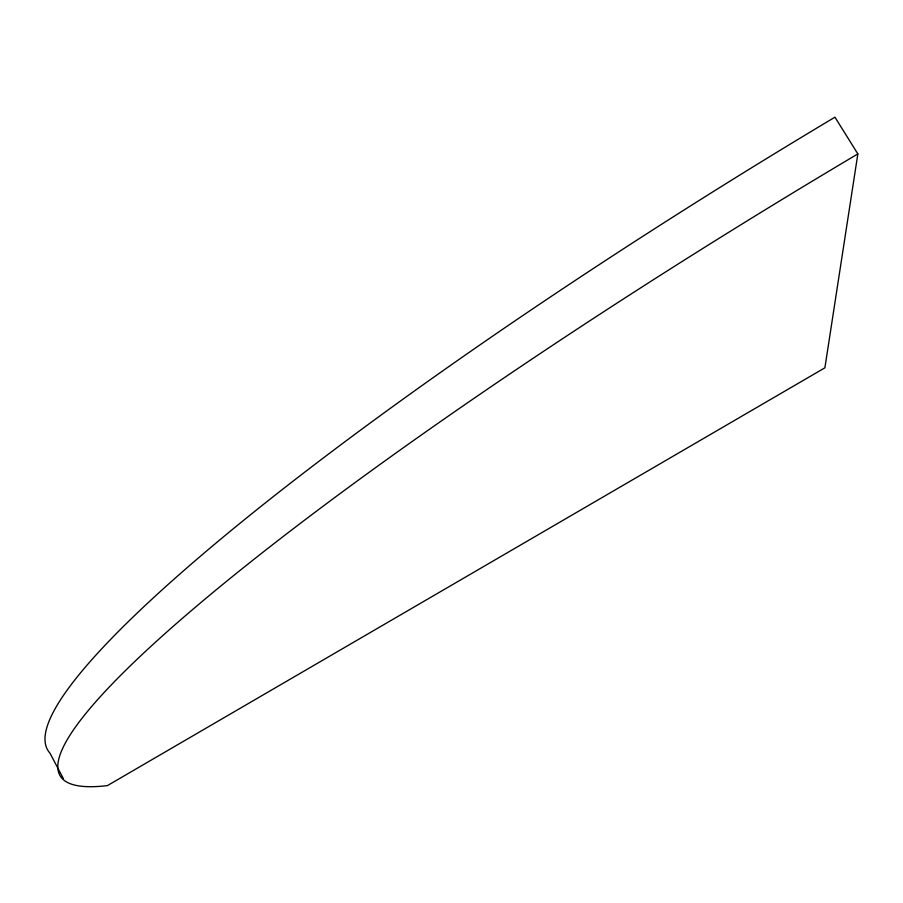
<?xml version="1.0" encoding="UTF-8"?>
<svg xmlns="http://www.w3.org/2000/svg" width="903" height="903" viewBox="0 0 903 903"><rect width="100%" height="100%" fill="white"/><g stroke="black" fill="none" stroke-linecap="round" stroke-linejoin="round"><path stroke-width="1.35" d="M857.85 153.916L824.89 367.814L107.412 785.61A949.29 120.788 -31.1 0 1 857.85 153.916L834.948 117.187A947.078 132.391 -31.3 0 0 49.97 753.181L63.278 778.454"/></g></svg>
